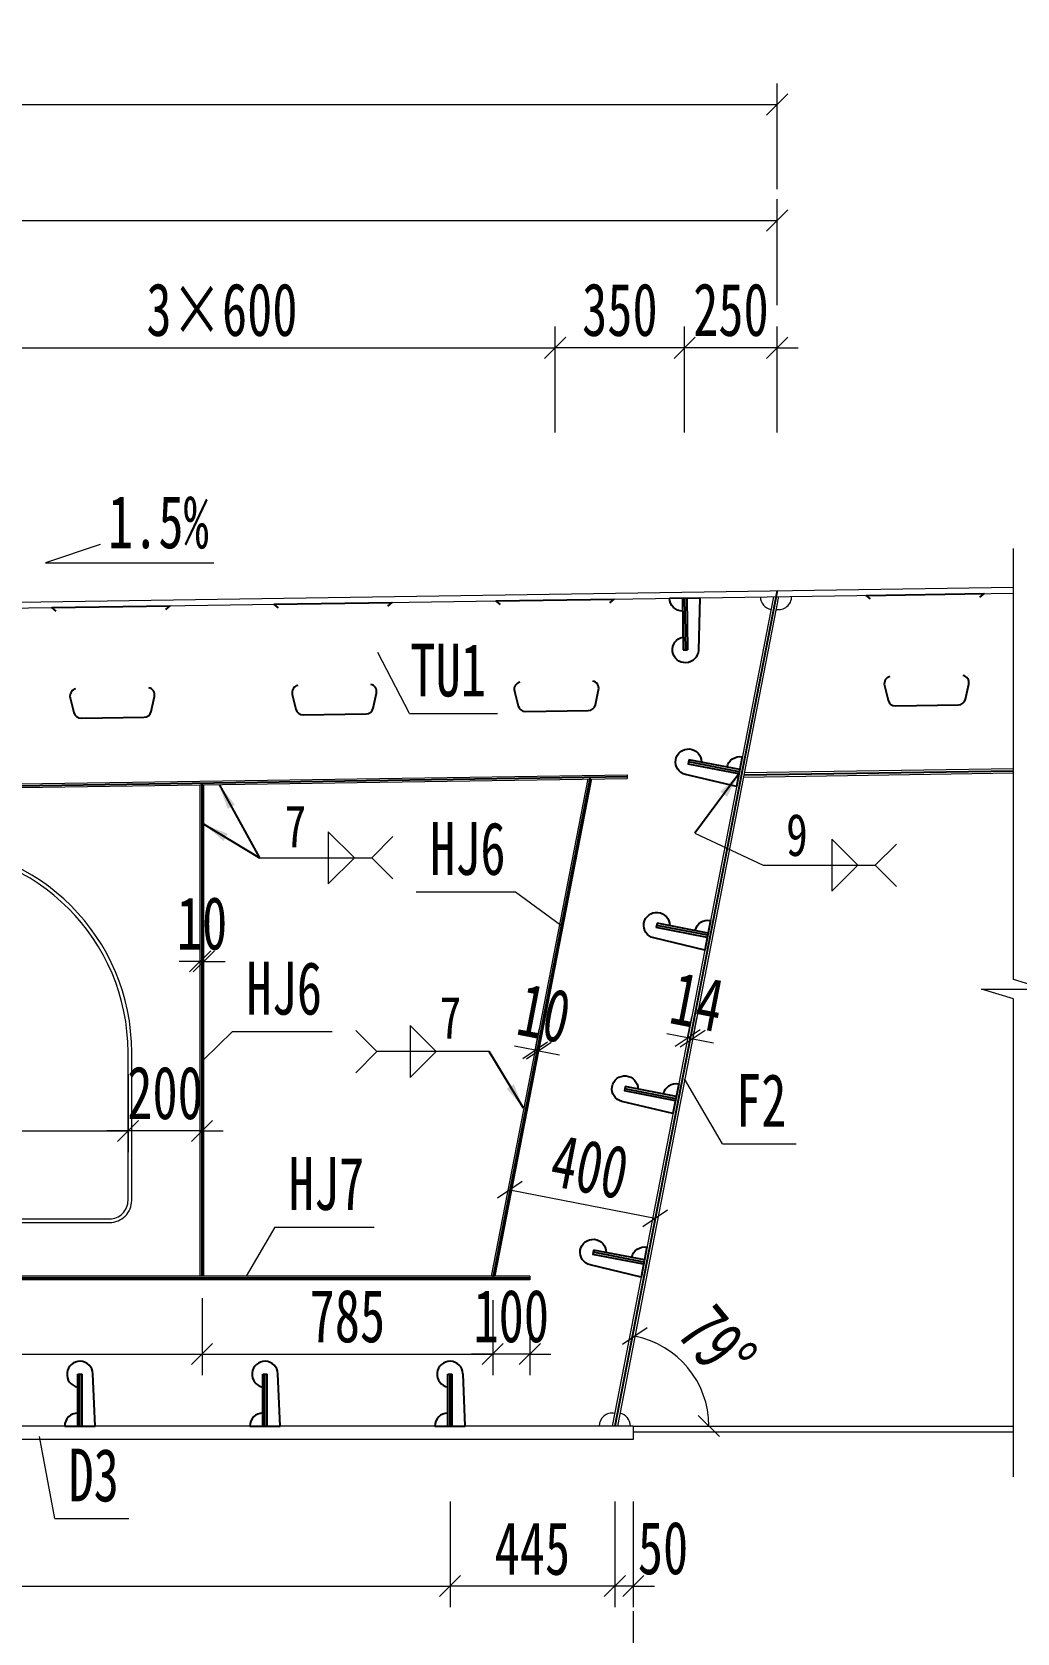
# Model space of a CAD drawing. Header units: millimetres. Extents: x -89049 to 410567, y -307459 to -100425.
# Drawn here: x 162207 to 164868, y -125165 to -120839 of the extents above; entities that cross this region are included whole.
import ezdxf
from ezdxf.enums import TextEntityAlignment as Align

# ---------------------------------------------------------------- set-up
doc = ezdxf.new("R2010")
doc.units = ezdxf.units.MM
doc.layers.get('Defpoints').update_dxf_attribs({"color": 8})
for name, color, linetype, lineweight in [('Dim', 4, 'Continuous', 15), ('文字', 7, 'Continuous', 15), ('细实线', 4, 'Continuous', 15), ('钢板粗线', 1, 'Continuous', 25), ('钢板细线', 6, 'Continuous', 15)]:
    doc.layers.add(name, color=color, linetype=linetype, lineweight=lineweight)
doc.layers.add('Text', color=4, linetype='Continuous')
doc.styles.add('111', font='', dxfattribs={"width": 0.7})
doc.styles.add('BM_Dim', font='', dxfattribs={"width": 0.85})
doc.styles.add('SMEDI', font='', dxfattribs={"width": 0.75})
doc.styles.get("Standard").update_dxf_attribs({"font": ''})
doc.styles.get('111').set_extended_font_data('仿宋_GB2312')
doc.styles.get('BM_Dim').set_extended_font_data('仿宋_GB2312')
doc.styles.get('SMEDI').set_extended_font_data('仿宋_GB2312')
doc.styles.get('Standard').set_extended_font_data('仿宋_GB2312')
doc.dimstyles.new('200', dxfattribs={"dimscale": 0, "dimtxt": 2.5, "dimasz": 1, "dimexe": 1, "dimexo": 1, "dimgap": 0.6, "dimtad": 1, "dimdec": 0, "dimdsep": 46, "dimtxsty": '111', "dimblk": 'OBLIQUE', "dimcen": 0, "dimclrd": 4, "dimclre": 4, "dimclrt": 4, "dimadec": 1, "dimazin": 2, "dimtfac": 1, "dimtdec": 0, "dimtix": 1, "dimtmove": 2, "dimatfit": 3, "dimfxl": 4, "dimfxlon": 1, "dimtolj": 1, "dimlwd": -1, "dimlwe": -1, "dimarcsym": 0})
doc.dimstyles.new('MSteel_1.0_1.0', dxfattribs={"dimtxt": 3, "dimasz": 1.2, "dimexe": 1, "dimexo": 1, "dimgap": 1, "dimtad": 3, "dimtoh": 1, "dimdec": 0, "dimzin": 0, "dimdsep": 46, "dimtxsty": 'Standard', "dimblk": 'ARCHTICK', "dimcen": 0.09, "dimclrd": 3, "dimclre": 3, "dimadec": 0, "dimazin": 0, "dimtfac": 1, "dimtdec": 4, "dimtofl": 0, "dimtmove": 0, "dimatfit": 3, "dimfxl": 1, "dimtolj": 1, "dimtzin": 0, "dimarcsym": 0})

# ---------------------------------------------------------------- blocks, each defined once
blk = doc.blocks.new('_Oblique')
at = {"color": 0, "linetype": 'ByBlock', "lineweight": -2}
blk.add_line((-0.5, -0.5), (0.5, 0.5), dxfattribs=at)
blk = doc.blocks.new('*D360')
at = {"layer": 'Defpoints', "color": 0, "transparency": 16777216}
for p in [(164220, -121347.8), (153037.7, -122341.6), (164220, -122348.6)]:
    blk.add_point(p, dxfattribs=at)
at = {"layer": '细实线', "color": 4, "transparency": 16777216}
for p, q in [((153037.7, -121576.4), (153037.7, -121290.7)), ((164220, -121576.4), (164220, -121290.7)), ((153037.7, -121347.8), (164220, -121347.8))]:
    blk.add_line(p, q, dxfattribs=at)
at = {"layer": '细实线', "color": 4, "transparency": 16777216, "xscale": 57.14285714285715, "yscale": 57.14285714285715, "zscale": 57.14285714285715, "rotation": 180}
blk.add_blockref('_Oblique', (153037.7, -121347.8), dxfattribs=at)
at = {"layer": '细实线', "color": 4, "transparency": 16777216, "xscale": 57.14285714285715, "yscale": 57.14285714285715, "zscale": 57.14285714285715}
blk.add_blockref('_Oblique', (164220, -121347.8), dxfattribs=at)
at = {"layer": '细实线', "color": 4, "transparency": 16777216, "insert": (158628.9, -121245.6), "char_height": 142.86, "attachment_point": 5, "style": '111'}
blk.add_mtext('\\A1;11182', dxfattribs=at)
blk = doc.blocks.new('*D361')
at = {"layer": 'Defpoints', "color": 0, "transparency": 16777216}
for p in [(155073.5, -124642.1), (163831.2, -124642.1), (155073.5, -125334.5)]:
    blk.add_point(p, dxfattribs=at)
at = {"layer": '细实线', "color": 4, "transparency": 16777216}
for p, q in [((155073.5, -125105.9), (155073.5, -125391.6)), ((163831.2, -125105.9), (163831.2, -125391.6)), ((163831.2, -125334.5), (155073.5, -125334.5))]:
    blk.add_line(p, q, dxfattribs=at)
at = {"layer": '细实线', "color": 4, "transparency": 16777216, "xscale": 57.14285714285715, "yscale": 57.14285714285715, "zscale": 57.14285714285715, "rotation": 180}
blk.add_blockref('_Oblique', (155073.5, -125334.5), dxfattribs=at)
at = {"layer": '细实线', "color": 4, "transparency": 16777216, "xscale": 57.14285714285715, "yscale": 57.14285714285715, "zscale": 57.14285714285715}
blk.add_blockref('_Oblique', (163831.2, -125334.5), dxfattribs=at)
at = {"layer": '细实线', "color": 4, "transparency": 16777216, "insert": (159452.4, -125232.3), "char_height": 142.86, "attachment_point": 5, "style": '111'}
blk.add_mtext('\\A1;8758', dxfattribs=at)
blk = doc.blocks.new('*D371')
at = {"layer": 'Defpoints', "color": 0, "transparency": 16777216}
for p in [(164220, -121034.5), (150907.7, -122334.7), (164220, -122348.6)]:
    blk.add_point(p, dxfattribs=at)
at = {"layer": '细实线', "color": 4, "transparency": 16777216}
for p, q in [((150907.7, -121263.1), (150907.7, -120977.4)), ((164220, -121263.1), (164220, -120977.4)), ((150907.7, -121034.5), (164220, -121034.5))]:
    blk.add_line(p, q, dxfattribs=at)
at = {"layer": '细实线', "color": 4, "transparency": 16777216, "xscale": 57.14285714285715, "yscale": 57.14285714285715, "zscale": 57.14285714285715, "rotation": 180}
blk.add_blockref('_Oblique', (150907.7, -121034.5), dxfattribs=at)
at = {"layer": '细实线', "color": 4, "transparency": 16777216, "xscale": 57.14285714285715, "yscale": 57.14285714285715, "zscale": 57.14285714285715}
blk.add_blockref('_Oblique', (164220, -121034.5), dxfattribs=at)
at = {"layer": '细实线', "color": 4, "transparency": 16777216, "insert": (157563.9, -120932.3), "char_height": 142.86, "attachment_point": 5, "style": '111'}
blk.add_mtext('\\A1;13312', dxfattribs=at)
blk = doc.blocks.new('U型肋1')
at = {"layer": 'Defpoints'}
blk.add_line((-160, 0), (160, 0), dxfattribs=at)
at = {"layer": '钢板粗线', "color": 6}
for p, q in [((147.8, -9.7), (160, 0)), ((-147.8, -9.7), (-160, 0))]:
    blk.add_line(p, q, dxfattribs=at)
blk.add_lwpolyline([(-98.8, -220.5, 0.414266), (-113.8, -244.5), (-104.5, -284.5, 0.348876), (-85, -300), (85, -300, 0.348876), (104.5, -284.5), (113.8, -244.5, 0.414091), (98.8, -220.5, 0.414091)], format="xyb", dxfattribs=at)
blk = doc.blocks.new('12-140加劲 有过焊孔')
at = {"layer": 'Defpoints'}
blk.add_line((0, 0), (0, 140), dxfattribs=at)
at = {"layer": '钢板粗线', "color": 7}
for p, q in [((-6, 0), (-6, 140)), ((-6, 140), (6, 140)), ((6, 0), (6, 140)), ((41, 0), (35, 141.5)), ((-41, 0), (41, 0))]:
    blk.add_line(p, q, dxfattribs=at)
for centre, start, end in [((0, 140), 2.441, 260.1291), ((-6, 0), 90, 180)]:
    blk.add_arc(centre, 35, start, end, dxfattribs=at)
blk = doc.blocks.new('14-160加劲 有过焊孔')
at = {"layer": 'Defpoints'}
blk.add_line((38609.4, 31489.3), (38609.4, 31629.3), dxfattribs=at)
at = {"layer": '钢板粗线', "color": 7}
for p, q in [((38603.4, 31489.3), (38603.4, 31629.3)), ((38603.4, 31629.3), (38615.4, 31629.3)), ((38615.4, 31489.3), (38615.4, 31629.3)), ((38650.4, 31489.3), (38644.3, 31630.8)), ((38568.4, 31489.3), (38650.4, 31489.3))]:
    blk.add_line(p, q, dxfattribs=at)
for centre, start, end in [((38609.4, 31629.3), 2.441, 260.1291), ((38603.4, 31489.3), 90, 180)]:
    blk.add_arc(centre, 35, start, end, dxfattribs=at)
blk = doc.blocks.new('*D392')
at = {"layer": 'Defpoints', "color": 0, "transparency": 16777216}
for p in [(163970, -121691.9), (164220, -122348.6), (163970, -122368.3)]:
    blk.add_point(p, dxfattribs=at)
at = {"layer": '细实线', "color": 4, "transparency": 16777216}
for p, q in [((163970, -121920.5), (163970, -121634.7)), ((164220, -121920.5), (164220, -121634.7)), ((163970, -121691.9), (163912.8, -121691.9)), ((164220, -121691.9), (163970, -121691.9)), ((164220, -121691.9), (164277.1, -121691.9))]:
    blk.add_line(p, q, dxfattribs=at)
at = {"layer": '细实线', "color": 4, "transparency": 16777216, "xscale": 57.14285714285715, "yscale": 57.14285714285715, "zscale": 57.14285714285715}
blk.add_blockref('_Oblique', (163970, -121691.9), dxfattribs=at)
at = {"layer": '细实线', "color": 4, "transparency": 16777216, "xscale": 57.14285714285715, "yscale": 57.14285714285715, "zscale": 57.14285714285715, "rotation": 180}
blk.add_blockref('_Oblique', (164220, -121691.9), dxfattribs=at)
at = {"layer": '细实线', "color": 4, "transparency": 16777216, "insert": (164095, -121589.6), "char_height": 142.86, "attachment_point": 5, "style": '111'}
blk.add_mtext('\\A1;250', dxfattribs=at)
blk = doc.blocks.new('*D393')
at = {"layer": 'Defpoints', "color": 0, "transparency": 16777216}
for p in [(163620, -121691.9), (161820.1, -122400.6), (163620, -122373.6)]:
    blk.add_point(p, dxfattribs=at)
at = {"layer": '细实线', "color": 4, "transparency": 16777216}
for p, q in [((161820.1, -121920.5), (161820.1, -121634.7)), ((163620, -121920.5), (163620, -121634.7)), ((161820.1, -121691.9), (163620, -121691.9))]:
    blk.add_line(p, q, dxfattribs=at)
at = {"layer": '细实线', "color": 4, "transparency": 16777216, "xscale": 57.14285714285715, "yscale": 57.14285714285715, "zscale": 57.14285714285715, "rotation": 180}
blk.add_blockref('_Oblique', (161820.1, -121691.9), dxfattribs=at)
at = {"layer": '细实线', "color": 4, "transparency": 16777216, "xscale": 57.14285714285715, "yscale": 57.14285714285715, "zscale": 57.14285714285715}
blk.add_blockref('_Oblique', (163620, -121691.9), dxfattribs=at)
at = {"layer": '细实线', "color": 4, "transparency": 16777216, "insert": (162720, -121589.6), "char_height": 142.86, "attachment_point": 5, "style": '111'}
blk.add_mtext('\\A1;3×600', dxfattribs=at)
blk = doc.blocks.new('*D394')
at = {"layer": 'Defpoints', "color": 0, "transparency": 16777216}
for p in [(163620, -121691.9), (163620, -122373.6), (163970, -122368.3)]:
    blk.add_point(p, dxfattribs=at)
at = {"layer": '细实线', "color": 4, "transparency": 16777216}
for p, q in [((163620, -121920.5), (163620, -121634.7)), ((163970, -121920.5), (163970, -121634.7)), ((163970, -121691.9), (163620, -121691.9))]:
    blk.add_line(p, q, dxfattribs=at)
at = {"layer": '细实线', "color": 4, "transparency": 16777216, "xscale": 57.14285714285715, "yscale": 57.14285714285715, "zscale": 57.14285714285715, "rotation": 180}
blk.add_blockref('_Oblique', (163620, -121691.9), dxfattribs=at)
at = {"layer": '细实线', "color": 4, "transparency": 16777216, "xscale": 57.14285714285715, "yscale": 57.14285714285715, "zscale": 57.14285714285715}
blk.add_blockref('_Oblique', (163970, -121691.9), dxfattribs=at)
at = {"layer": '细实线', "color": 4, "transparency": 16777216, "insert": (163795, -121589.6), "char_height": 142.86, "attachment_point": 5, "style": '111'}
blk.add_mtext('\\A1;350', dxfattribs=at)
blk = doc.blocks.new('*D399')
at = {"layer": 'Defpoints', "color": 0, "transparency": 16777216}
for p in [(162666.2, -124203.1), (163451.4, -124209.1), (163451.4, -124411.5)]:
    blk.add_point(p, dxfattribs=at)
at = {"layer": '细实线', "color": 4, "transparency": 16777216}
for p, q in [((162666.2, -124260.2), (162666.2, -124468.7)), ((163451.4, -124266.2), (163451.4, -124468.7)), ((162666.2, -124411.5), (163451.4, -124411.5))]:
    blk.add_line(p, q, dxfattribs=at)
at = {"layer": '细实线', "color": 4, "transparency": 16777216, "xscale": 57.14285714285715, "yscale": 57.14285714285715, "zscale": 57.14285714285715, "rotation": 180}
blk.add_blockref('_Oblique', (162666.2, -124411.5), dxfattribs=at)
at = {"layer": '细实线', "color": 4, "transparency": 16777216, "xscale": 57.14285714285715, "yscale": 57.14285714285715, "zscale": 57.14285714285715}
blk.add_blockref('_Oblique', (163451.4, -124411.5), dxfattribs=at)
at = {"layer": '细实线', "color": 4, "transparency": 16777216, "insert": (163058.8, -124309.3), "char_height": 142.86, "attachment_point": 5, "style": '111'}
blk.add_mtext('\\A1;785', dxfattribs=at)
blk = doc.blocks.new('*D398')
at = {"layer": 'Defpoints', "color": 0, "transparency": 16777216}
for p in [(161166.2, -124115.5), (162666.2, -124203.1), (162666.2, -124411.5)]:
    blk.add_point(p, dxfattribs=at)
at = {"layer": '细实线', "color": 4, "transparency": 16777216}
for p, q in [((161166.2, -124183), (161166.2, -124468.7)), ((162666.2, -124260.2), (162666.2, -124468.7)), ((161166.2, -124411.5), (162666.2, -124411.5))]:
    blk.add_line(p, q, dxfattribs=at)
at = {"layer": '细实线', "color": 4, "transparency": 16777216, "xscale": 57.14285714285715, "yscale": 57.14285714285715, "zscale": 57.14285714285715, "rotation": 180}
blk.add_blockref('_Oblique', (161166.2, -124411.5), dxfattribs=at)
at = {"layer": '细实线', "color": 4, "transparency": 16777216, "xscale": 57.14285714285715, "yscale": 57.14285714285715, "zscale": 57.14285714285715}
blk.add_blockref('_Oblique', (162666.2, -124411.5), dxfattribs=at)
at = {"layer": '细实线', "color": 4, "transparency": 16777216, "insert": (161916.2, -124309.3), "char_height": 142.86, "attachment_point": 5, "style": '111'}
blk.add_mtext('\\A1;1500', dxfattribs=at)
blk = doc.blocks.new('*D400')
at = {"layer": 'Defpoints', "color": 0, "transparency": 16777216}
for p in [(162466.2, -123598.1), (161366.2, -123632.5), (162466.2, -123808.4)]:
    blk.add_point(p, dxfattribs=at)
at = {"layer": '细实线', "color": 4, "transparency": 16777216}
for p, q in [((162466.2, -123655.2), (162466.2, -123865.5)), ((161366.2, -123689.7), (161366.2, -123865.5)), ((161366.2, -123808.4), (162466.2, -123808.4))]:
    blk.add_line(p, q, dxfattribs=at)
at = {"layer": '细实线', "color": 4, "transparency": 16777216, "xscale": 57.14285714285715, "yscale": 57.14285714285715, "zscale": 57.14285714285715, "rotation": 180}
blk.add_blockref('_Oblique', (161366.2, -123808.4), dxfattribs=at)
at = {"layer": '细实线', "color": 4, "transparency": 16777216, "xscale": 57.14285714285715, "yscale": 57.14285714285715, "zscale": 57.14285714285715}
blk.add_blockref('_Oblique', (162466.2, -123808.4), dxfattribs=at)
at = {"layer": '细实线', "color": 4, "transparency": 16777216, "insert": (161916.2, -123706.2), "char_height": 142.86, "attachment_point": 5, "style": '111'}
blk.add_mtext('\\A1;1100', dxfattribs=at)
blk = doc.blocks.new('*D402')
at = {"layer": 'Defpoints', "color": 0, "transparency": 16777216}
for p in [(163781.2, -124606.1), (163831.2, -124606.1), (163781.2, -125038.4)]:
    blk.add_point(p, dxfattribs=at)
at = {"layer": '细实线', "color": 4, "transparency": 16777216}
for p, q in [((163781.2, -124809.8), (163781.2, -125095.5)), ((163831.2, -124809.8), (163831.2, -125095.5)), ((163781.2, -125038.4), (163724, -125038.4)), ((163831.2, -125038.4), (163781.2, -125038.4)), ((163831.2, -125038.4), (163888.3, -125038.4))]:
    blk.add_line(p, q, dxfattribs=at)
at = {"layer": '细实线', "color": 4, "transparency": 16777216, "xscale": 57.14285714285715, "yscale": 57.14285714285715, "zscale": 57.14285714285715}
blk.add_blockref('_Oblique', (163781.2, -125038.4), dxfattribs=at)
at = {"layer": '细实线', "color": 4, "transparency": 16777216, "xscale": 57.14285714285715, "yscale": 57.14285714285715, "zscale": 57.14285714285715, "rotation": 180}
blk.add_blockref('_Oblique', (163831.2, -125038.4), dxfattribs=at)
at = {"layer": '细实线', "color": 4, "transparency": 16777216, "insert": (163911.6, -124936.2), "char_height": 142.86, "attachment_point": 5, "style": '111'}
blk.add_mtext('\\A1;50', dxfattribs=at)
blk = doc.blocks.new('*D405')
at = {"layer": 'Defpoints', "color": 0, "transparency": 16777216}
for p in [(163451.4, -124208.9), (163551.6, -124209.1), (163451.4, -124411.5)]:
    blk.add_point(p, dxfattribs=at)
at = {"layer": '细实线', "color": 4, "transparency": 16777216}
for p, q in [((163451.4, -124266.1), (163451.4, -124468.7)), ((163551.6, -124266.2), (163551.6, -124468.7)), ((163451.4, -124411.5), (163394.3, -124411.5)), ((163551.6, -124411.5), (163451.4, -124411.5)), ((163551.6, -124411.5), (163608.7, -124411.5))]:
    blk.add_line(p, q, dxfattribs=at)
at = {"layer": '细实线', "color": 4, "transparency": 16777216, "xscale": 57.14285714285715, "yscale": 57.14285714285715, "zscale": 57.14285714285715}
blk.add_blockref('_Oblique', (163451.4, -124411.5), dxfattribs=at)
at = {"layer": '细实线', "color": 4, "transparency": 16777216, "xscale": 57.14285714285715, "yscale": 57.14285714285715, "zscale": 57.14285714285715, "rotation": 180}
blk.add_blockref('_Oblique', (163551.6, -124411.5), dxfattribs=at)
at = {"layer": '细实线', "color": 4, "transparency": 16777216, "insert": (163501.5, -124309.3), "char_height": 142.86, "attachment_point": 5, "style": '111'}
blk.add_mtext('\\A1;100', dxfattribs=at)
blk = doc.blocks.new('*D404')
at = {"layer": 'Defpoints', "color": 0, "transparency": 16777216}
for p in [(163991.8, -123559.2), (163972.3, -123586.1), (163986, -123588.8)]:
    blk.add_point(p, dxfattribs=at)
at = {"layer": '细实线', "color": 4, "transparency": 16777216}
for p, q in [((163978.1, -123556.5), (163989, -123500.4)), ((163991.8, -123559.2), (164002.7, -123503.1)), ((163978.1, -123556.5), (163922, -123545.6)), ((163978.1, -123556.5), (163991.8, -123559.2)), ((163991.8, -123559.2), (164047.9, -123570.1))]:
    blk.add_line(p, q, dxfattribs=at)
at = {"layer": '细实线', "color": 4, "transparency": 16777216, "xscale": 57.14285714285715, "yscale": 57.14285714285715, "zscale": 57.14285714285715}
for p, rotation in [((163978.1, -123556.5), 348.9999999999923), ((163991.8, -123559.2), 168.9999999999923)]:
    blk.add_blockref('_Oblique', p, dxfattribs=dict(at, rotation=rotation))
at = {"layer": '细实线', "color": 4, "transparency": 16777216, "insert": (164004.1, -123459), "char_height": 142.86, "attachment_point": 5, "rotation": 349, "style": '111'}
blk.add_mtext('\\A1;14', dxfattribs=at)
blk = doc.blocks.new('*D407')
at = {"layer": 'Defpoints', "color": 0, "transparency": 16777216}
for p in [(163575.9, -123592.1), (163560.7, -123617.6), (163570.5, -123619.5)]:
    blk.add_point(p, dxfattribs=at)
at = {"layer": '细实线', "color": 4, "transparency": 16777216}
for p, q in [((163566.1, -123590.2), (163577, -123534.1)), ((163575.9, -123592.1), (163586.8, -123536)), ((163566.1, -123590.2), (163510, -123579.3)), ((163566.1, -123590.2), (163575.9, -123592.1)), ((163575.9, -123592.1), (163632, -123603))]:
    blk.add_line(p, q, dxfattribs=at)
at = {"layer": '细实线', "color": 4, "transparency": 16777216, "xscale": 57.14285714285715, "yscale": 57.14285714285715, "zscale": 57.14285714285715}
for p, rotation in [((163566.1, -123590.2), 349.0000000000052), ((163575.9, -123592.1), 169.0000000000052)]:
    blk.add_blockref('_Oblique', p, dxfattribs=dict(at, rotation=rotation))
at = {"layer": '细实线', "color": 4, "transparency": 16777216, "insert": (163590.5, -123490.8), "char_height": 142.86, "attachment_point": 5, "rotation": 349, "style": '111'}
blk.add_mtext('\\A1;10', dxfattribs=at)
blk = doc.blocks.new('*D406')
at = {"layer": 'Defpoints', "color": 0, "transparency": 16777216}
for p in [(162671.2, -123350.3), (162661.2, -123405), (162671.2, -123405)]:
    blk.add_point(p, dxfattribs=at)
at = {"layer": '细实线', "color": 4, "transparency": 16777216}
for p, q in [((162661.2, -123350.3), (162661.2, -123293.1)), ((162671.2, -123350.3), (162671.2, -123293.1)), ((162661.2, -123350.3), (162604, -123350.3)), ((162661.2, -123350.3), (162671.2, -123350.3)), ((162671.2, -123350.3), (162728.3, -123350.3))]:
    blk.add_line(p, q, dxfattribs=at)
at = {"layer": '细实线', "color": 4, "transparency": 16777216, "xscale": 57.14285714285715, "yscale": 57.14285714285715, "zscale": 57.14285714285715}
blk.add_blockref('_Oblique', (162661.2, -123350.3), dxfattribs=at)
at = {"layer": '细实线', "color": 4, "transparency": 16777216, "xscale": 57.14285714285715, "yscale": 57.14285714285715, "zscale": 57.14285714285715, "rotation": 180}
blk.add_blockref('_Oblique', (162671.2, -123350.3), dxfattribs=at)
at = {"layer": '细实线', "color": 4, "transparency": 16777216, "insert": (162666.2, -123248), "char_height": 142.86, "attachment_point": 5, "style": '111'}
blk.add_mtext('\\A1;10', dxfattribs=at)
blk = doc.blocks.new('*D409')
at = {"layer": 'Defpoints', "color": 0, "transparency": 16777216}
for p in [(162466.2, -123632.5), (162666.2, -123690.9), (162466.2, -123808.4)]:
    blk.add_point(p, dxfattribs=at)
at = {"layer": '细实线', "color": 4, "transparency": 16777216}
for p, q in [((162466.2, -123689.7), (162466.2, -123865.5)), ((162666.2, -123748.1), (162666.2, -123865.5)), ((162466.2, -123808.4), (162409, -123808.4)), ((162666.2, -123808.4), (162466.2, -123808.4)), ((162666.2, -123808.4), (162723.3, -123808.4))]:
    blk.add_line(p, q, dxfattribs=at)
at = {"layer": '细实线', "color": 4, "transparency": 16777216, "xscale": 57.14285714285715, "yscale": 57.14285714285715, "zscale": 57.14285714285715}
blk.add_blockref('_Oblique', (162466.2, -123808.4), dxfattribs=at)
at = {"layer": '细实线', "color": 4, "transparency": 16777216, "xscale": 57.14285714285715, "yscale": 57.14285714285715, "zscale": 57.14285714285715, "rotation": 180}
blk.add_blockref('_Oblique', (162666.2, -123808.4), dxfattribs=at)
at = {"layer": '细实线', "color": 4, "transparency": 16777216, "insert": (162566.2, -123706.2), "char_height": 142.86, "attachment_point": 5, "style": '111'}
blk.add_mtext('\\A1;200', dxfattribs=at)
blk = doc.blocks.new('角焊缝2')
at = {"layer": 'Dim'}
blk.add_line((-3138.009, 370.223), (-3132.704, 370.223), dxfattribs=at)
blk.add_lwpolyline([(-3134.754, 371.455), (-3134.754, 368.992), (-3133.523, 370.223)], close=True, dxfattribs=at)
blk.add_lwpolyline([(-3131.704, 369.223), (-3132.704, 370.223), (-3131.704, 371.223)], dxfattribs=at)
blk = doc.blocks.new('_ArchTick')
at = {"color": 0, "linetype": 'ByBlock', "const_width": 0.15}
blk.add_lwpolyline([(-0.5, -0.5), (0.5, 0.5)], dxfattribs=at)
blk = doc.blocks.new('角焊缝1')
at = {"layer": 'Dim'}
blk.add_line((-3101.175, 370.223), (-3106.48, 370.223), dxfattribs=at)
blk.add_lwpolyline([(-3107.48, 369.223), (-3106.48, 370.223), (-3107.48, 371.223)], dxfattribs=at)
blk.add_lwpolyline([(-3104.907, 371.455), (-3104.907, 368.992), (-3103.675, 370.223)], close=True, dxfattribs=at)
blk = doc.blocks.new('*D411')
at = {"layer": 'Defpoints', "color": 0, "transparency": 16777216}
for p in [(163523.4, -123835.6), (163916.1, -123911.9), (163890.4, -124044.2)]:
    blk.add_point(p, dxfattribs=at)
at = {"layer": '细实线', "color": 4, "transparency": 16777216}
for p, q in [((163512.5, -123891.7), (163486.8, -124024)), ((163497.7, -123967.9), (163890.4, -124044.2)), ((163905.2, -123968), (163879.5, -124100.3))]:
    blk.add_line(p, q, dxfattribs=at)
at = {"layer": '细实线', "color": 4, "transparency": 16777216, "xscale": 57.14285714285715, "yscale": 57.14285714285715, "zscale": 57.14285714285715}
for p, rotation in [((163497.7, -123967.9), 169.000000000007), ((163890.4, -124044.2), 349.000000000007)]:
    blk.add_blockref('_Oblique', p, dxfattribs=dict(at, rotation=rotation))
at = {"layer": '细实线', "color": 4, "transparency": 16777216, "insert": (163713.6, -123905.7), "char_height": 142.86, "attachment_point": 5, "rotation": 349, "style": '111'}
blk.add_mtext('\\A1;400', dxfattribs=at)
blk = doc.blocks.new('*D412')
at = {"layer": 'Defpoints', "color": 0, "transparency": 16777216}
for p in [(163336.2, -124606.1), (163781.2, -124606.1), (163336.2, -125038.4)]:
    blk.add_point(p, dxfattribs=at)
at = {"layer": '细实线', "color": 4, "transparency": 16777216}
for p, q in [((163336.2, -124809.8), (163336.2, -125095.5)), ((163781.2, -124809.8), (163781.2, -125095.5)), ((163781.2, -125038.4), (163336.2, -125038.4))]:
    blk.add_line(p, q, dxfattribs=at)
at = {"layer": '细实线', "color": 4, "transparency": 16777216, "xscale": 57.14285714285715, "yscale": 57.14285714285715, "zscale": 57.14285714285715, "rotation": 180}
blk.add_blockref('_Oblique', (163336.2, -125038.4), dxfattribs=at)
at = {"layer": '细实线', "color": 4, "transparency": 16777216, "xscale": 57.14285714285715, "yscale": 57.14285714285715, "zscale": 57.14285714285715}
blk.add_blockref('_Oblique', (163781.2, -125038.4), dxfattribs=at)
at = {"layer": '细实线', "color": 4, "transparency": 16777216, "insert": (163558.7, -124937.7), "char_height": 142.86, "attachment_point": 5, "style": '111'}
blk.add_mtext('\\A1;445', dxfattribs=at)
blk = doc.blocks.new('*D243')
at = {"layer": 'Defpoints', "color": 0, "transparency": 16777216}
for p in [(160336.2, -124606.1), (163336.2, -124606.1), (163336.2, -125038.4)]:
    blk.add_point(p, dxfattribs=at)
at = {"layer": '细实线', "color": 4, "transparency": 16777216}
for p, q in [((160336.2, -124809.8), (160336.2, -125095.5)), ((163336.2, -124809.8), (163336.2, -125095.5)), ((160336.2, -125038.4), (163336.2, -125038.4))]:
    blk.add_line(p, q, dxfattribs=at)
at = {"layer": '细实线', "color": 4, "transparency": 16777216, "xscale": 57.14285714285715, "yscale": 57.14285714285715, "zscale": 57.14285714285715, "rotation": 180}
blk.add_blockref('_Oblique', (160336.2, -125038.4), dxfattribs=at)
at = {"layer": '细实线', "color": 4, "transparency": 16777216, "xscale": 57.14285714285715, "yscale": 57.14285714285715, "zscale": 57.14285714285715}
blk.add_blockref('_Oblique', (163336.2, -125038.4), dxfattribs=at)
at = {"layer": '细实线', "color": 4, "transparency": 16777216, "insert": (161836.2, -124936.2), "char_height": 142.86, "attachment_point": 5, "style": '111'}
blk.add_mtext('\\A1;6×500', dxfattribs=at)
blk = doc.blocks.new('*D557')
at = {"layer": 'Defpoints', "color": 0, "transparency": 16777216}
for p in [(164224, -122364.5), (164009.7, -124496.5), (163788.3, -124606.1), (163831.2, -124606.1), (164858.1, -124606.1)]:
    blk.add_point(p, dxfattribs=at)
at = {"layer": '细实线', "color": 4, "transparency": 16777216}
blk.add_arc((163788.3, -124606.1), 247.1, 0, 79, dxfattribs=at)
at = {"layer": '细实线', "color": 4, "transparency": 16777216, "xscale": 57.14285714285715, "yscale": 57.14285714285715, "zscale": 57.14285714285715}
for p, rotation in [((163835.4, -124363.5), 168.9999999999934), ((164035.4, -124606.1), 270)]:
    blk.add_blockref('_Oblique', p, dxfattribs=dict(at, rotation=rotation))
at = {"layer": '细实线', "color": 4, "transparency": 16777216, "insert": (164057.8, -124383.9), "char_height": 142.86, "attachment_point": 5, "rotation": 309.5, "style": '111'}
blk.add_mtext('\\A1;79%%d', dxfattribs=at)

msp = doc.modelspace()

# ---------------------------------------------------------------- linework, layer by layer
at = {"layer": 'Defpoints'}
for p, q in [((164220, -122348.6), (163781.2, -124606.1)), ((164130.4, -122846), (164858.1, -122835))]:
    msp.add_line(p, q, dxfattribs=at)
at = {"layer": 'Defpoints', "color": 8}
for p, q in [((160313.1, -122903.2), (163814.9, -122850.7)), ((162666.2, -124201.1), (162666.2, -122867.9)), ((163714.6, -122852.2), (163451.4, -124206.1)), ((163551.4, -124206.1), (160313.1, -124206.1))]:
    msp.add_line(p, q, dxfattribs=at)
at = {"layer": 'Dim', "color": 8}
msp.add_line((163997.1, -123003.3), (164181.9, -123090.2), dxfattribs=at)
at = {"layer": '细实线'}
for p, q in [((162390.8, -122223.3), (162243.5, -122273.1)), ((162243.5, -122273.1), (162698.2, -122273.1)), ((163226.2, -122679.9), (163140.8, -122515.4)), ((163226.2, -122679.9), (163464.1, -122679.9)), ((163244.6, -123162.4), (163513.4, -123162.4)), ((163513.4, -123162.4), (163634.5, -123251.8)), ((162748.8, -123539.9), (162671.2, -123615.7)), ((162748.8, -123539.9), (163017.5, -123539.9)), ((164071.9, -123842.9), (163969.3, -123667.9)), ((164071.9, -123842.9), (164271.4, -123842.9)), ((162862.8, -124068.1), (162785, -124201.1)), ((162862.8, -124068.1), (163131.5, -124068.1)), ((162268.4, -124855.6), (162226.8, -124634.1)), ((162268.4, -124855.6), (162468, -124855.6))]:
    msp.add_line(p, q, dxfattribs=at)
at = {"layer": '细实线', "color": 4}
msp.add_lwpolyline([(164858.1, -124743.7), (164858.1, -123451), (164772.4, -123425.2), (164943.8, -123425.2), (164858.1, -123399.5), (164858.1, -123365.2), (164858.1, -122234)], dxfattribs=at)
at = {"layer": '钢板细线'}
for p, q in [((164209.7, -122364.7), (163774, -124606.1)), ((164224, -122364.5), (163788.3, -124606.1)), ((164131.6, -122839.9), (164858.1, -122829)), ((160313.1, -122898.2), (163814.8, -122845.7)), ((160313.2, -122908.2), (163815, -122855.7)), ((162661.2, -124201.1), (162661.2, -122873)), ((162671.2, -124201.1), (162671.2, -122872.8)), ((163708.5, -122857.3), (163447.3, -124201.1)), ((163718.7, -122857.1), (163457.5, -124201.1)), ((163814.8, -122845.7), (163815, -122855.7)), ((164129.3, -122852), (164858.1, -122841)), ((163551.4, -124201.1), (160313.1, -124201.1)), ((163551.4, -124211.1), (160313.1, -124211.1)), ((163551.4, -124201.1), (163551.4, -124211.1)), ((163831.2, -124606.1), (155073.5, -124606.1)), ((163831.2, -124606.1), (163831.2, -124642.1)), ((163831.2, -124606.1), (164858.1, -124606.1)), ((163831.2, -124642.1), (155073.5, -124642.1)), ((163831.2, -124622.1), (164858.1, -124622.1))]:
    msp.add_line(p, q, dxfattribs=at)
for points in [[(150907.7, -122320.3), (160020, -122411.6), (164858.1, -122339)], [(150907.7, -122336.3), (160020, -122427.6), (164858.1, -122355)]]:
    msp.add_lwpolyline(points, dxfattribs=at)
for points in [[(162476.2, -123596.1, 1), (161356.2, -123596.1), (161356.2, -123996.1, 0.414214), (161416.2, -124056.1), (162416.2, -124056.1, 0.414214), (162476.2, -123996.1)], [(162466.2, -123596.1, 1), (161366.2, -123596.1), (161366.2, -123996.1, 0.414214), (161416.2, -124046.1), (162416.2, -124046.1, 0.414214), (162466.2, -123996.1)]]:
    msp.add_lwpolyline(points, format="xyb", close=True, dxfattribs=at)
for centre, start, end in [((164209.7, -122364.7), 180.8623, 259), ((164224, -122364.5), 259, 0.8594), ((163774, -124606.1), 79, 180), ((163788.3, -124606.1), 0, 79)]:
    msp.add_arc(centre, 35, start, end, dxfattribs=at)

# ---------------------------------------------------------------- block references
at = {"layer": '细实线', "color": 8, "xscale": 57.1428571428572, "yscale": 57.1428571428572, "zscale": 57.1428571428572}
for name, p in [('角焊缝2', (342136.1, -144225.8)), ('角焊缝2', (343496.7, -144245.9)), ('角焊缝1', (340651.8, -144749.5))]:
    msp.add_blockref(name, p, dxfattribs=at)
at = {"layer": '钢板细线'}
for name, p, rotation in [('U型肋1', (164620, -122358.6), 0.8593722436389808), ('U型肋1', (162420.1, -122391.6), 0.8593722436389808), ('U型肋1', (163020, -122382.6), 0.8593722436389808), ('U型肋1', (163620, -122373.6), 0.8593722436389808), ('12-140加劲 有过焊孔', (162336.2, -124606.1), 359.9999999999935), ('12-140加劲 有过焊孔', (162836.2, -124606.1), 359.9999999999935), ('12-140加劲 有过焊孔', (163336.2, -124606.1), 359.9999999999935)]:
    msp.add_blockref(name, p, dxfattribs=dict(at, rotation=rotation))
at = {"layer": '钢板细线', "xscale": -1}
for name, p, rotation in [('12-140加劲 有过焊孔', (163970, -122368.3), 180.8593722436302), ('14-160加劲 有过焊孔', (202395.5, -90946.2), 78.99999999987999), ('14-160加劲 有过焊孔', (202309.7, -91388), 78.99999999987999), ('14-160加劲 有过焊孔', (202223.8, -91829.7), 78.99999999987999), ('14-160加劲 有过焊孔', (202137.9, -92271.4), 78.99999999987999)]:
    msp.add_blockref(name, p, dxfattribs=dict(at, rotation=rotation))

# ---------------------------------------------------------------- texts
at = {"layer": 'Text', "style": 'SMEDI', "width": 0.75}
for s, p in [('7', (162889.4, -122984.7)), ('9', (164244.2, -123008.2)), ('7', (163308.2, -123501.9))]:
    msp.add_text(s, height=114.3, dxfattribs=at).set_placement(p, align=Align.MIDDLE_LEFT)
at = {"layer": '文字', "style": 'BM_Dim', "width": 0.7}
for s, p in [('1.5%', (162548.2, -122276.6)), ('TU1', (163331.1, -122676.9)), ('HJ6', (163384.1, -123159.3)), ('HJ6', (162888.3, -123536.9)), ('F2', (164176.8, -123839.9)), ('HJ7', (163002.3, -124065)), ('D3', (162373.4, -124852.6))]:
    msp.add_text(s, height=142.86, dxfattribs=at).set_placement(p, align=Align.BOTTOM_CENTER)

# ---------------------------------------------------------------- dimensions: what is measured, and where the dimension line sits
at = {"layer": '细实线'}
for base, p1, p2, override, picture, middle in [((164220, -121034.5), (150907.7, -122334.7), (164220, -122348.6), {"dimscale": 57.142857, "dimtxsty": '111', "dimblk": 'Oblique'}, '*D371', (157563.9, -120932.3)), ((164220, -121347.8), (153037.7, -122341.6), (164220, -122348.6), {"dimscale": 57.142857, "dimtxsty": '111', "dimblk": 'Oblique'}, '*D360', (158628.9, -121245.6)), ((163620, -121691.9), (163970, -122368.3), (163620, -122373.6), {"dimscale": 57.142857, "dimblk": 'Oblique'}, '*D394', (163795, -121589.6)), ((163970, -121691.9), (164220, -122348.6), (163970, -122368.3), {"dimscale": 57.142857, "dimblk": 'Oblique'}, '*D392', (164095, -121589.6)), ((162671.2, -123350.3), (162661.2, -123405), (162671.2, -123405), {"dimscale": 57.142857, "dimblk": 'Oblique'}, '*D406', (162666.2, -123248)), ((162466.2, -123808.4), (161366.2, -123632.5), (162466.2, -123598.1), {"dimscale": 57.142857, "dimblk": 'Oblique'}, '*D400', (161916.2, -123706.2)), ((162666.2, -124411.5), (161166.2, -124115.5), (162666.2, -124203.1), {"dimscale": 57.142857, "dimblk": 'Oblique'}, '*D398', (161916.2, -124309.3)), ((163451.4, -124411.5), (162666.2, -124203.1), (163451.4, -124209.1), {"dimscale": 57.142857, "dimblk": 'Oblique'}, '*D399', (163058.8, -124309.3)), ((163451.4, -124411.5), (163551.6, -124209.1), (163451.4, -124208.9), {"dimscale": 57.142857, "dimblk": 'Oblique'}, '*D405', (163501.5, -124309.3)), ((163336.2, -125038.4), (163781.2, -124606.1), (163336.2, -124606.1), {"dimscale": 57.142857, "dimblk": 'Oblique'}, '*D412', (163558.7, -124937.7)), ((155073.5, -125334.5), (163831.2, -124642.1), (155073.5, -124642.1), {"dimscale": 57.142857, "dimtxsty": '111', "dimblk": 'Oblique'}, '*D361', (159452.4, -125232.3))]:
    dim = msp.add_linear_dim(base=base, p1=p1, p2=p2, dimstyle='200', override=override, dxfattribs=at)
    dim.commit()
    dim.dimension.update_dxf_attribs({"geometry": picture, "text_midpoint": middle})
dim = msp.add_linear_dim(base=(163620, -121691.9), p1=(161820.1, -122400.6), p2=(163620, -122373.6), text='3×600', dimstyle='200', override={"dimscale": 57.142857, "dimtxsty": '111', "dimblk": 'Oblique'}, dxfattribs=at)
dim.commit()
dim.dimension.update_dxf_attribs({"geometry": '*D393', "text_midpoint": (162720, -121589.6)})
dim = msp.add_angular_dim_2l(base=(164009.7, -124496.5), line1=((164224, -122364.5), (163788.3, -124606.1)), line2=((163831.2, -124606.1), (164858.1, -124606.1)), dimstyle='200', override={"dimscale": 57.142857, "dimblk": 'Oblique'}, dxfattribs=at)
dim.commit()
dim.dimension.update_dxf_attribs({"geometry": '*D557', "text_midpoint": (164057.8, -124383.9)})
for p1, p2, distance, picture, middle in [((163972.3, -123586.1), (163986, -123588.8), 30.2, '*D404', (164004.1, -123459)), ((163560.7, -123617.6), (163570.5, -123619.5), 27.9, '*D407', (163590.5, -123490.8)), ((163523.4, -123835.6), (163916.1, -123911.9), -134.8, '*D411', (163713.6, -123905.7))]:
    dim = msp.add_aligned_dim(p1=p1, p2=p2, distance=distance, dimstyle='200', override={"dimscale": 57.142857, "dimblk": 'Oblique'}, dxfattribs=at)
    dim.commit()
    dim.dimension.update_dxf_attribs({"geometry": picture, "text_midpoint": middle})
dim = msp.add_linear_dim(base=(162466.2, -123808.4), p1=(162666.2, -123690.9), p2=(162466.2, -123632.5), angle=180, dimstyle='200', override={"dimscale": 57.142857, "dimblk": 'Oblique'}, dxfattribs=at)
dim.commit()
dim.dimension.update_dxf_attribs({"geometry": '*D409', "text_midpoint": (162566.2, -123706.2)})
dim = msp.add_linear_dim(base=(163336.2, -125038.4), p1=(160336.2, -124606.1), p2=(163336.2, -124606.1), angle=180, text='6×500', dimstyle='200', override={"dimscale": 57.142857, "dimtxsty": '111', "dimblk": 'Oblique'}, dxfattribs=at)
dim.commit()
dim.dimension.update_dxf_attribs({"geometry": '*D243', "text_midpoint": (161836.2, -124936.2)})
dim = msp.add_linear_dim(base=(163781.2, -125038.4), p1=(163831.2, -124606.1), p2=(163781.2, -124606.1), dimstyle='200', override={"dimscale": 57.142857, "dimblk": 'Oblique'}, dxfattribs=at)
dim.commit()
dim.dimension.update_dxf_attribs({"geometry": '*D402', "text_midpoint": (163911.6, -124936.2), "dimtype": 160})

# ---------------------------------------------------------------- leaders
at = {"layer": 'Dim'}
for points in [[(162712.1, -122872.5), (162821.3, -123070.2)], [(164116.6, -122843.7), (163997.1, -123003.3)], [(162671.2, -122979.6), (162821.3, -123070.2)], [(163534.5, -123747.1), (163441.8, -123593.9)]]:
    msp.add_leader(points, dimstyle='MSteel_1.0_1.0', override={"dimscale": 57.142857, "dimclrd": 256}, dxfattribs=at)

doc.saveas('drawing.dxf')
